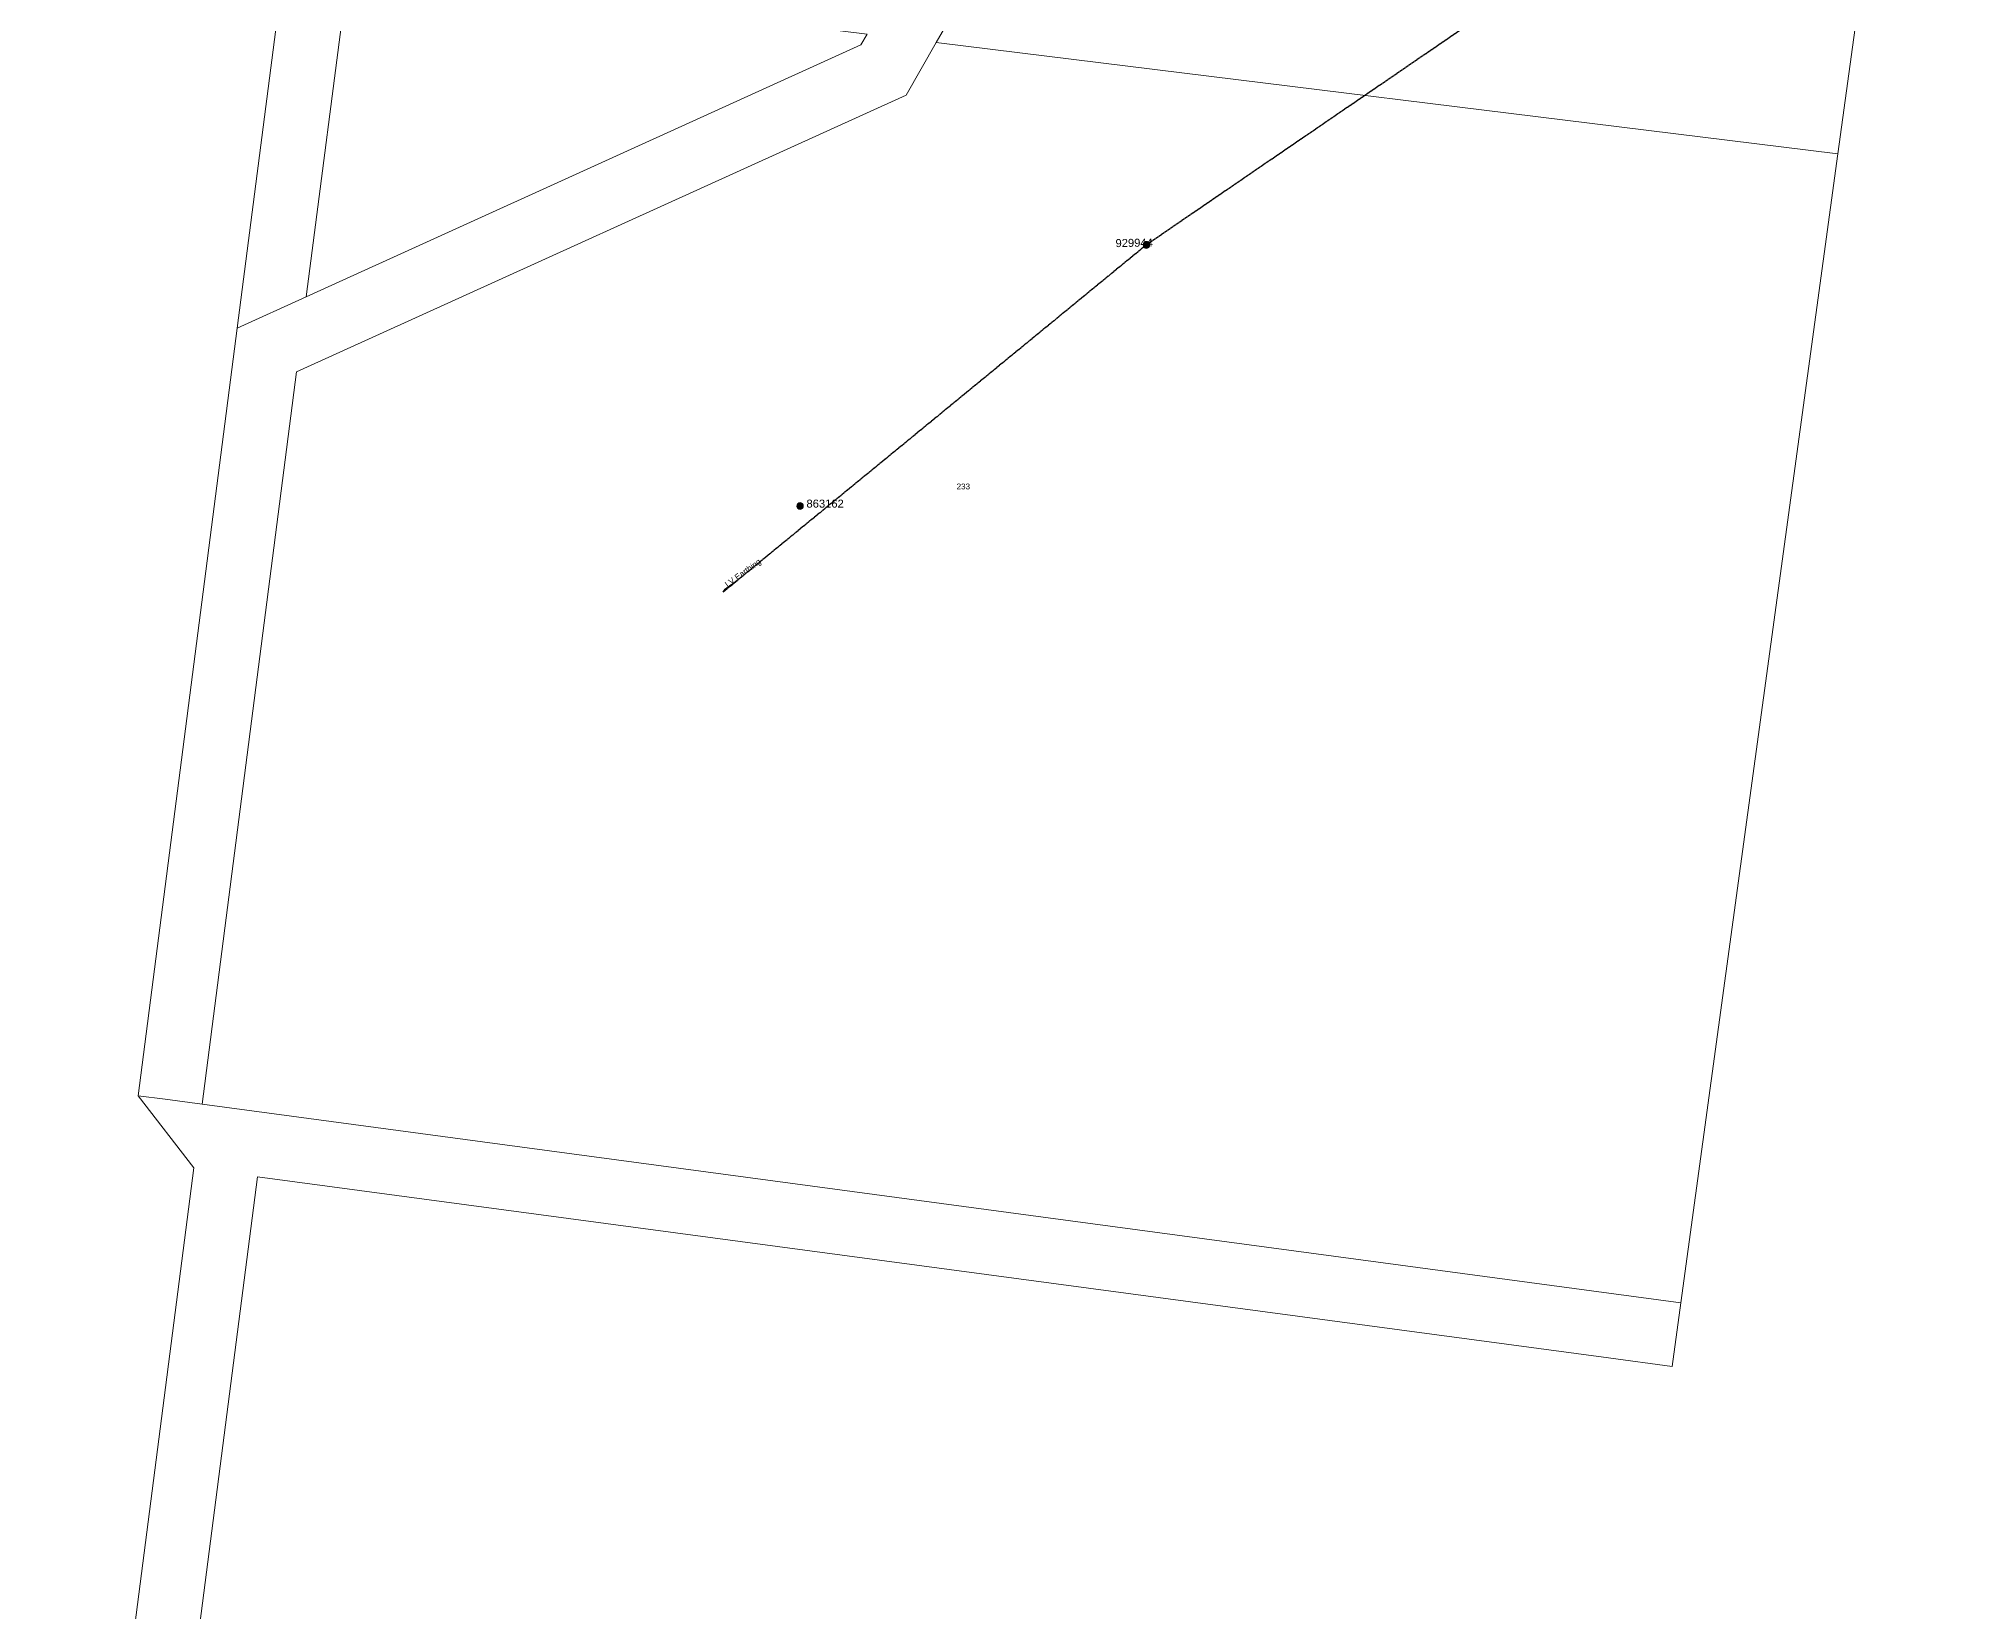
# Model space of a CAD drawing. Header units: metres. Extents: x 217988 to 221369, y 6281275 to 6284089.
# Drawn here: x 218807 to 219406, y 6281839 to 6282330 of the extents above; entities that cross this region are included whole.
import ezdxf
from ezdxf.enums import TextEntityAlignment as Align

# ---------------------------------------------------------------- set-up
doc = ezdxf.new("R2010")
doc.units = ezdxf.units.M
doc.linetypes.add('Cable Exist OH', pattern=[1, 1, 0])
doc.linetypes.add('Cable Exist UG', pattern=[8.2, 4, -1.2, 1.8, -1.2])
doc.layers.get('0').update_dxf_attribs({"color": 6})
doc.layers.add('Cadastre Land Parcels_SP_EXT', color=9, linetype='Continuous', lineweight=5)
doc.layers.add('Cadastre Roads_SP_EXT', color=9, linetype='Continuous', lineweight=5)
for name, color, linetype in [('Mains_HV_EXT', 7, 'Continuous'), ('SupportsOH_SP_TR_HV_LV_SL_EXT', 7, 'Continuous'), ('Trench_SP_EXT', 7, 'Continuous')]:
    doc.layers.add(name, color=color, linetype=linetype)
doc.layers.get('0').freeze()
doc.styles.add('POLE_LABEL', font='arial.ttf')
doc.styles.get("Standard").update_dxf_attribs({"font": 'arial.ttf'})
doc.linetypes.add('Cable E UG', pattern='A,6,-0.5,["E",Standard,S=1.7,R=0,X=0.5,Y=-1],-2.9', length=9.4)

# ---------------------------------------------------------------- blocks, each defined once
blk = doc.blocks.new('POLE_EXT')
blk.add_hatch(color=256).paths.add_polyline_path([(-1, 0, 1), (1, 0, 1)])
blk.add_lwpolyline([(-1, 0, 1), (1, 0, 1)], format="xyb", close=True)
for tag, height, flags, p in [('pNumber', 2.5, 8, (-17.84, 2.07)), ('OWNED_BY', 0.2, 9, (1.35, -0.4)), ('SPECIAL_USE', 0.2, 9, (1.35, -0.8)), ('STATE', 0.2, 9, (1.35, -1)), ('cLV', 0.2, 9, (1.35, -1.4)), ('hDepth', 0.2, 9, (1.35, -1.6)), ('hDia', 0.2, 9, (1.35, -1.8)), ('cHV', 0.2, 9, (1.35, -2)), ('cLinedev', 0.2, 9, (1.35, -3.4)), ('pExisting', 0.2, 9, (1.35, -3.8)), ('pFooting', 0.2, 9, (1.35, -4.4)), ('pNew', 0.2, 9, (1.35, -4.6)), ('pRelocate', 0.2, 9, (1.35, -5)), ('pRemove', 0.2, 9, (1.35, -5.2)), ('pReplace', 0.2, 9, (1.35, -5.4)), ('pStay', 0.2, 9, (1.35, -5.6)), ('pType', 0.2, 9, (1.35, -5.8)), ('cspan', 0.2, 9, (1.35, -6)), ('PARENT', 0.2, 9, (1.35, -0.6)), ('USAGE', 0.2, 9, (1.35, -1.2)), ('LBRACKET', 0.2, 9, (1.35, -2.2)), ('LExisting', 0.2, 9, (1.35, -2.4)), ('LANTNUMBER', 0.2, 9, (1.35, -2.6)), ('LOther', 0.2, 9, (1.35, -2.8)), ('LRemove', 0.2, 9, (1.35, -3)), ('LEGEND', 0.2, 9, (1.35, -3.2)), ('LOCATION', 0.2, 9, (1.35, -3.6)), ('PFNUMBER', 0.2, 9, (1.35, -4)), ('NEWPFNUMBER', 0.2, 9, (1.35, -4.2)), ('STREETNAME', 0.2, 9, (1.35, -6.2)), ('SUBURB', 0.2, 9, (1.35, -6.4)), ('OPERATED_BY', 0.2, 9, (1.36, -7.01)), ('NOTES', 0.2, 9, (1.35, -6.6)), ('MAINTAINED_BY', 0.2, 9, (1.36, -6.81))]:
    blk.add_attdef(tag, text='', height=height, dxfattribs=dict(flags=flags)).set_placement(p, align=Align.MIDDLE_LEFT)
at = {"style": 'POLE_LABEL'}
for tag, height, flags, p in [('STRUCTURE_PLANT_NUMBER', 0.2, 9, (1.35, 0.03)), ('ASSET_NUM', 2.5, 8, (2, 2)), ('STREET_CODE', 0.2, 9, (1.35, -0.2))]:
    blk.add_attdef(tag, text='', height=height, dxfattribs=dict(at, flags=flags)).set_placement(p, align=Align.MIDDLE_LEFT)
at = {"flags": 1}
blk.add_attdef('Z', (1.35, -7.33), '', height=0.2, dxfattribs=at)

msp = doc.modelspace()

# ---------------------------------------------------------------- linework, layer by layer
at = {"layer": 'Cadastre Land Parcels_SP_EXT', "linetype": 'Continuous'}
for points in [[(219636.39, 6282904.78), (219544.19, 6282918.62), (219522.07, 6282921.93), (219431.93, 6282935.46), (219403.27, 6282847.24), (219356.54, 6282798.69), (219350.26, 6282724.23), (219186.18, 6282460.75), (219148.15, 6282388.24), (219105.45, 6282360.79), (219087.14, 6282329.06), (219368.86, 6282294.33), (219387.55, 6282430.77), (219568.64, 6282407.63), (219636.39, 6282904.78)], [(218803.32, 6281574.88), (218805.79, 6281594.39), (218806.12, 6281596.95), (218855.21, 6281977.32), (218837.82, 6281999.9), (218868.72, 6282239.85), (218886.99, 6282380.94), (218809.62, 6282391.67), (218511.16, 6282433.01), (218408.16, 6281627.82), (218803.32, 6281574.88)], [(218903.46, 6282351.78), (218906.87, 6282378.2), (218886.99, 6282380.94), (218868.72, 6282239.85), (218890.28, 6282249.58), (218903.46, 6282351.78)], [(219063.55, 6282328.37), (219065.5, 6282331.76), (218903.46, 6282351.78), (218890.28, 6282249.58), (219063.55, 6282328.37)], [(219368.86, 6282294.33), (219087.14, 6282329.06), (219077.76, 6282312.69), (218887.24, 6282226.18), (218857.79, 6281997.27), (219319.77, 6281935.16), (219368.86, 6282294.33)]]:
    msp.add_lwpolyline(points, close=True, dxfattribs=at)
msp.add_lwpolyline([(220143.99, 6282334.03), (219741.43, 6282385.47), (219741.43, 6282385.47), (219568.64, 6282407.63), (219387.55, 6282430.77), (219368.86, 6282294.33), (219319.77, 6281935.16), (219317.1, 6281915.21), (219297.13, 6281917.96), (218875.09, 6281974.57), (218825.69, 6281591.75), (219003.16, 6281568.18), (219023.96, 6281565.42), (219021.99, 6281545.51), (219036.62, 6281543.55), (219106.2, 6281534.22), (219131.32, 6281530.89), (219242.81, 6281516.09), (219259.77, 6281513.84), (219618.52, 6281466.14), (219612.21, 6281418.11), (220069.68, 6281346.85)], dxfattribs=at)
at = {"layer": 'Cadastre Roads_SP_EXT', "linetype": 'Continuous'}
msp.add_lwpolyline([(219065.5, 6282331.76), (219063.55, 6282328.37), (218890.28, 6282249.58), (218868.72, 6282239.85), (218837.82, 6281999.9), (218846.17, 6281998.8), (218857.79, 6281997.27), (218887.24, 6282226.18), (219077.76, 6282312.69), (219087.14, 6282329.06), (219105.45, 6282360.79)], dxfattribs=at)
at = {"layer": 'Mains_HV_EXT', "linetype": 'Cable Exist OH'}
msp.add_lwpolyline([(219608.2, 6282594.49), (219438.99, 6282468.54), (219318.15, 6282378.98), (219152.78, 6282265.82), (219020.52, 6282157.27)], dxfattribs=at)
at = {"layer": 'Mains_HV_EXT', "linetype": 'Cable E UG'}
msp.add_lwpolyline([(219020.97, 6282158.11), (219024.91, 6282160.94)], dxfattribs=at)
at = {"layer": 'Trench_SP_EXT', "linetype": 'Cable Exist UG'}
msp.add_lwpolyline([(219020.52, 6282157.33), (219021.14, 6282158.19), (219025.06, 6282161.01)], dxfattribs=at)

# ---------------------------------------------------------------- block references
at = {"layer": 'SupportsOH_SP_TR_HV_LV_SL_EXT'}
ref = msp.add_blockref('POLE_EXT', (219152.8, 6282265.85), dxfattribs=at)
ref.add_attrib('ASSET_NUM', '929944', dxfattribs={"layer": '0', "height": 2.5, "rotation": 1, "style": 'POLE_LABEL'}).set_placement((219154.8, 6282266.6), align=Align.MIDDLE_RIGHT)
ref = msp.add_blockref('POLE_EXT', (219044.59, 6282184.23), dxfattribs=at)
ref.add_attrib('ASSET_NUM', '863162', dxfattribs={"layer": '0', "height": 2.5, "style": 'POLE_LABEL'}).set_placement((219046.59, 6282184.98), align=Align.MIDDLE_LEFT)

# ---------------------------------------------------------------- texts
at = {"layer": 'Cadastre Land Parcels_SP_EXT'}
msp.add_text('233', height=1.8, dxfattribs=at).set_placement((219093.5, 6282189.44))
at = {"layer": 'Mains_HV_EXT'}
msp.add_text('LV Earthing', height=1.8, rotation=35.66148, dxfattribs=at).set_placement((219021.89, 6282158.78))

doc.saveas('drawing.dxf')
